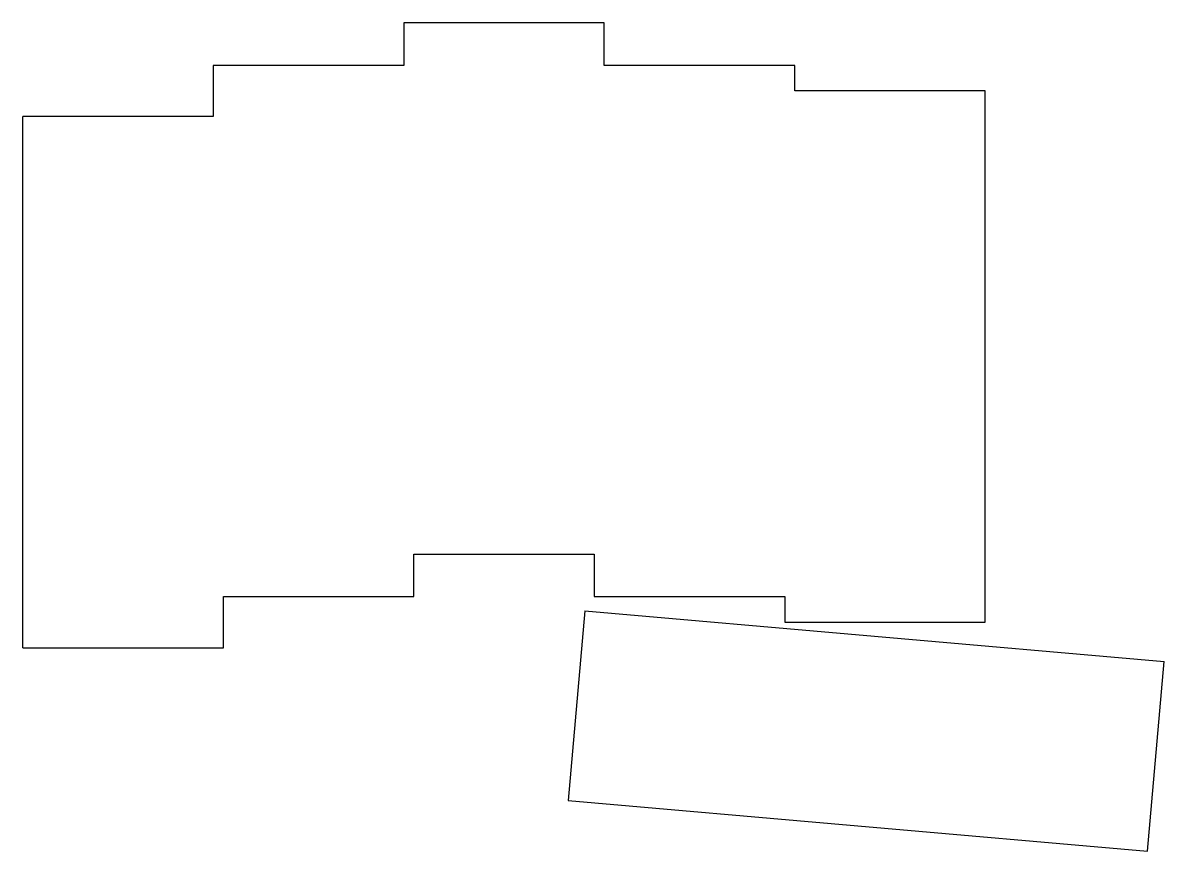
# Model space of a CAD drawing. Header units: millimetres. Extents: x -10 to 104, y -30 to 53.
import ezdxf

# ---------------------------------------------------------------- set-up
doc = ezdxf.new("R2010")
doc.units = ezdxf.units.MM

msp = doc.modelspace()

# ---------------------------------------------------------------- linework, layer by layer
for p, q in [((48, 52.85), (28, 52.85)), ((28, 52.85), (28, 48.6)), ((48, 48.6), (48, 52.85)), ((28, 48.6), (9, 48.6)), ((9, 48.6), (9, 43.5)), ((67, 48.6), (48, 48.6)), ((67, 46.05), (67, 48.6)), ((86, 46.05), (67, 46.05)), ((86, -6.95), (86, 46.05)), ((-10, -9.5), (-10, 43.5)), ((9, 43.5), (-10, 43.5)), ((29, -4.4), (29, -0.15)), ((29, -0.15), (47, -0.15)), ((47, -0.15), (47, -4.4)), ((10, -9.5), (10, -4.4)), ((10, -4.4), (29, -4.4)), ((47, -4.4), (66, -4.4)), ((66, -4.4), (66, -6.95)), ((46.07, -5.81), (44.41, -24.74)), ((46.07, -5.81), (103.85, -10.87)), ((66, -6.95), (86, -6.95)), ((-10, -9.5), (10, -9.5)), ((102.19, -29.8), (103.85, -10.87)), ((44.41, -24.74), (102.19, -29.8))]:
    msp.add_line(p, q)

doc.saveas('drawing.dxf')
